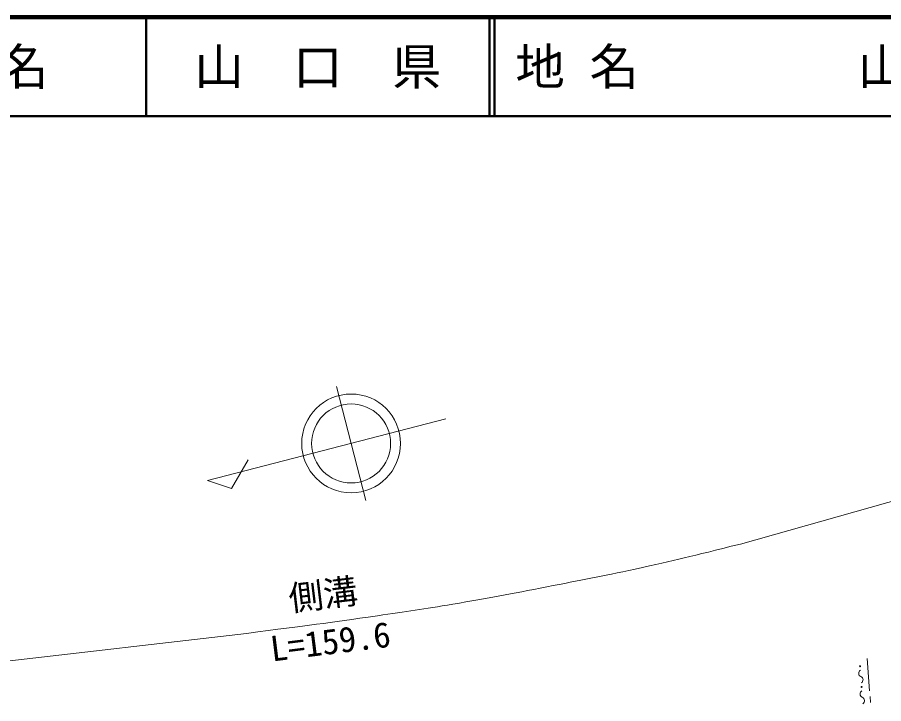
# Model space of a CAD drawing. Units: millimetres, scale not verified. Extents: x 40000 to 680000, y 20000 to 380000.
# Drawn here: x 319966 to 407654, y 310497 to 380000 of the extents above; entities that cross this region are included whole.
import ezdxf
from ezdxf.enums import TextEntityAlignment as Align

# ---------------------------------------------------------------- set-up
doc = ezdxf.new("R2010")
doc.units = ezdxf.units.MM
doc.header["$LTSCALE"] = 1000
for name, color, linetype, lineweight in [('M-BGD', 7, 'Continuous', 13), ('M-BMK-SRVR', 3, 'Continuous', 13), ('M-STR-HTXT', 7, 'Continuous', 13), ('M-TTL', 2, 'Continuous', 140), ('M-TTL-LINE', 7, 'Continuous', 50)]:
    doc.layers.add(name, color=color, linetype=linetype, lineweight=lineweight)
doc.layers.add('M-TTL-TXT', color=7, linetype='Continuous')
doc.styles.add('ＭＳ ゴシック', font='')
doc.styles.get('ＭＳ ゴシック').set_extended_font_data('MS Gothic')

msp = doc.modelspace()

# ---------------------------------------------------------------- linework, layer by layer
at = {"layer": 'M-BGD'}
for p, q in [((406230, 311783), (405993, 315084)), ((406315, 310600), (406271, 311210))]:
    msp.add_line(p, q, dxfattribs=at)
for centre in [(405273, 314288), (405416, 312193)]:
    msp.add_circle(centre, 50, dxfattribs=at)
for centre, start, end in [((405486, 313576), 120.68652, 247.11653), ((405203, 312905), 300.68652, 67.11653), ((405629, 311480), 120.68652, 247.11653), ((405345, 310810), 300.68652, 67.11653)]:
    msp.add_arc(centre, 364, start, end, dxfattribs=at)
at = {"layer": 'M-BMK-SRVR'}
for p, q in [((355232, 331086), (352259, 342618)), ((363327, 339327), (339198, 333108)), ((341657, 332292), (343327, 335189)), ((339198, 333108), (341657, 332292))]:
    msp.add_line(p, q, dxfattribs=at)
for radius in [5000, 4000]:
    msp.add_circle((353752, 336853), radius, dxfattribs=at)
at = {"layer": 'M-STR-HTXT'}
for p, q in [((431904, 337619), (393150, 326662)), ((283019, 310666), (343160, 317618))]:
    msp.add_line(p, q, dxfattribs=at)
msp.add_open_spline([(393150, 326662), (388020, 325384), (386670, 325036), (382486, 324128), (379008, 323374), (377048, 323006), (373555, 322327), (369843, 321605), (367763, 321206), (364036, 320567), (361066, 320059), (359391, 319844), (356410, 319406), (351243, 318647), (349589, 318450), (343160, 317618)], degree=3, knots=[0, 0, 0, 0, 1, 1, 1, 2, 2, 2, 3, 3, 3, 4, 4, 4, 5, 5, 5, 5], dxfattribs=at)
at = {"layer": 'M-TTL'}
msp.add_line((680000, 380000), (40000, 380000), dxfattribs=at)
at = {"layer": 'M-TTL-LINE'}
for p, q in [((333000, 380000), (333000, 370000)), ((367750, 380000), (367750, 370000)), ((368250, 380000), (368250, 370000)), ((40000, 370000), (680000, 370000))]:
    msp.add_line(p, q, dxfattribs=at)

# ---------------------------------------------------------------- texts
at = {"layer": 'M-STR-HTXT', "style": 'ＭＳ ゴシック'}
for s, rotation, p in [('側溝', 6.874, (347685, 319097)), ('L=159.6', 7.135, (345840, 314002))]:
    msp.add_text(s, height=2566, rotation=rotation, dxfattribs=at).set_placement(p, align=Align.BOTTOM_LEFT)
at = {"layer": 'M-TTL-TXT', "style": 'ＭＳ ゴシック'}
for s, p in [('県\u3000名', (315625, 375000)), ('山\u3000口\u3000県', (350375, 375000))]:
    msp.add_text(s, height=3666, dxfattribs=at).set_placement(p, align=Align.MIDDLE_CENTER)
for s, p in [('地 名', (370380, 375000)), ('山口市下小鯖', (405024, 375000))]:
    msp.add_text(s, height=3666, dxfattribs=at).set_placement(p, align=Align.MIDDLE_LEFT)

doc.saveas('drawing.dxf')
